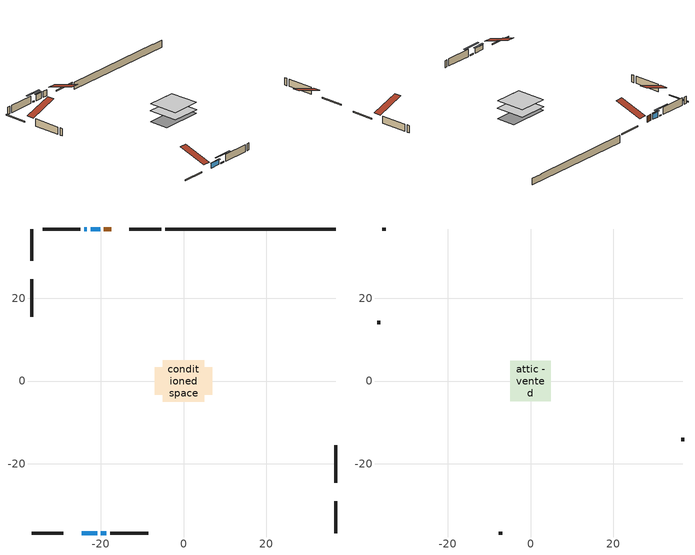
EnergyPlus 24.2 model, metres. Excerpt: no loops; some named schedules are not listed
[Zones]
conditioned space
 floor adiabatic (AdiabaticFloorConstruction): -5.05,-5.05 -5.05,5.05 5.05,5.05 5.05,-5.05 z0.31
 floor foundation (Slab1 construction): -6.99,-3.33 -6.99,3.33 6.99,3.33 6.99,-3.33 z-2.13
 wall outside (RimJoist1 construction): -5.4,36.78 -13.13,36.78 / -36.78,-36.78 -29.05,-36.78 / -36.78,36.78 -36.78,29.05 / 36.78,-36.78 36.78,-29.05 z0.31:0.61
 wall outside (AdiabaticWallConstruction 1): -17.53,36.78 -19.24,36.78 z0.31:2.34
 wall outside (AdiabaticWallConstruction): -20.17,36.78 -22.44,36.78 z0.31:2.3; -24.65,-36.78 -20.92,-36.78 z0.31:1.95; -23.36,36.78 -24.05,36.78 / -19.99,-36.78 -18.63,-36.78 z0.31:0.61
 wall outside (Wall1 construction): -24.97,36.78 -34.11,36.78 / -17.71,-36.78 -8.57,-36.78 / -36.78,24.65 -36.78,15.51 / 36.78,-24.65 36.78,-15.51 z0.31:2.75
 wall foundation (FoundationWall1 construction): -4.47,36.78,-2.13 -4.47,36.78,0.31 32.66,36.78,0.31 32.66,36.78,0.16 36.78,36.78,0.16 36.78,36.78,-2.13
 window (WindowConstruction): -20.17,36.78 -22.44,36.78 z0.31:2.3
 window (WindowConstruction 1): -24.65,-36.78 -20.92,-36.78 z0.31:1.95
 window (WindowConstruction 2): -23.37,36.78 -24.04,36.78 z0.31:0.61
 window (WindowConstruction 3): -19.99,-36.78 -18.64,-36.78 z0.31:0.61
 door (Door): -17.53,36.78 -19.24,36.78 z0.31:2.34
 ceiling adiabatic (AdiabaticFloorConstruction): 5.05,-5.05 5.05,5.05 -5.05,5.05 -5.05,-5.05 z0.31
attic - vented
 floor to conditioned space (Floor1 construction Reversed): -4.96,-4.96 -4.96,4.96 4.96,4.96 4.96,-4.96 z2.75
 wall outside (Wall2 construction): -35.04,36.78 -35.85,36.78 / -7.64,-36.78 -6.83,-36.78 / -36.78,14.58 -36.78,13.77 / 36.78,-14.58 36.78,-13.77 z0.31:2.75
 roof outside (Roof1 construction): -16.6,36.78,2.75 -16.6,27.13,5.97 -14.06,27.13,5.97 -14.06,36.78,2.75; -25.58,-36.78,2.75 -25.58,-27.13,5.97 -28.12,-27.13,5.97 -28.12,-36.78,2.75; -36.78,25.58,2.75 -27.13,25.58,5.97 -27.13,28.12,5.97 -36.78,28.12,2.75; 36.78,-25.58,2.75 27.13,-25.58,5.97 27.13,-28.12,5.97 36.78,-28.12,2.75
shading: -22.64,36.78 -19.97,36.78 -19.97,37.19 -22.64,37.19 z2.5; -20.72,-36.78 -24.85,-36.78 -24.85,-37.19 -20.72,-37.19 z2.15; -26.68,36.78 -20.73,36.78 -20.73,37.19 -26.68,37.19 z3.25; -16,-36.78 -22.63,-36.78 -22.63,-37.19 -16,-37.19 z3.25
[Building]
Building 1: Terrain=Suburbs
[Site:Location]
Winnipeg Intl AP_MB: Latitude {deg}=49.91; Longitude {deg}=-97.24; Time Zone {hr}=-6; Elevation {m}=239; Keep Site Location Information=Yes
[Site:GroundTemperature:Shallow]
-2.46526, -5.11642, -5.32873, -4.07063, 0.979979, 6.00706, 10.3653, 13.1261, 13.3606, 11.1152, 6.8681, 1.99523
[Site:WaterMainsTemperature]
Calculation Method=Schedule; Temperature Schedule=mains temperature schedule
[Material] Roughness=Rough; Thermal Absorptance=0.9
Name | Thickness {m} | Conductivity {W/m-K} | Density {kg/m3} | Specific Heat {J/kg-K} | Solar Absorptance | Visible Absorptance
asphalt or fiberglass shingles | 0.00635 | 0.162714 | 1121.4 | 1465.45 | 0.84 | 0.84
ceiling loosefill ins | 0.338667 | 0.0480833 | 16.02 | 1046.75 | 0.7 | 0.7
ceiling stud and cavity | 0.1397 | 1.14976 | 65.682 | 1177.47 | 0.7 | 0.7
concrete 4.0 in. | 0.1016 | 1.803125 | 2242.8 | 837.4 | 0.7 | 0.7
concrete 8.0 in. | 0.2032 | 1.803125 | 2242.8 | 837.4 | 0.7 | 0.7
door material | 0.04445 | 0.053851 | 512.64 | 1214.23 | 0.7 | 0.7
exterior vertical ins | 0.0460229 | 0.029427 | 32.04 | 1214.23 | 0.7 | 0.7
floor covering | 0.0127 | 0.0433444 | 54.468 | 1339.84 | 0.6 | 0.6
floor rigid ins; wall rigid ins 1 | 0.512978 | 0.029427 | 32.04 | 1214.23 | 0.7 | 0.7
floor stud and cavity | 0.1397 | 1.75129 | 37.0049 | 1207.88 | 0.7 | 0.7
furniture material conditioned space 1 | 0.1524 | 0.115458 | 640.8 | 1214.23 | 0.6 | 0.6
gypsum board | 0.0127 | 0.160291 | 801 | 837.4 | 0.6 | 0.6
gypsum board 1 | 0.0127 | 0.160291 | 801 | 837.4 | 0.7 | 0.7
osb sheathing 0.5 in. | 0.0127 | 0.115458 | 512.64 | 1214.23 | 0.7 | 0.7
osb sheathing 0.75 in. | 0.01905 | 0.115458 | 512.64 | 1214.23 | 0.7 | 0.7
osb sheathing 2.0 in. | 0.0508 | 0.115458 | 512.64 | 1214.23 | 0.7 | 0.7
rim joist stud and cavity | 0.0508 | 0.029095 | 125.044 | 1163.47 | 0.6 | 0.6
wall rigid ins | 0.051816 | 0.029427 | 32.04 | 1214.23 | 0.7 | 0.7
wall stud and cavity | 0.1397 | 0.217966 | 139.0536 | 1170.24 | 0.7 | 0.7
wall stud and cavity 1 | 0.0889 | 6.1454 | 50.32683 | 1063.81 | 0.6 | 0.6
wall stud and cavity 2 | 0.0889 | 0.380278 | 52.3479 | 1209.89 | 0.7 | 0.7
wall stud and cavity 3 | 0.0889 | 0.391764 | 83.0341 | 1211.67 | 0.7 | 0.7
wood siding | 0.0254 | 0.102417 | 544.68 | 1172.36 | 0.4 | 0.4
wood siding 1 | 0.00254 | 0.102417 | 544.68 | 1172.36 | 0.4 | 0.4
wood siding 2; wood siding 3; wood siding 4 | 0.0254 | 0.102417 | 544.68 | 1172.36 | 0.7 | 0.7
[WindowMaterial:SimpleGlazingSystem]
Name | U-Factor {W/m2-K} | Solar Heat Gain Coefficient
WindowMaterial | 1.654 | 0.59
WindowMaterial 1 | 1.69602 | 0.58
WindowMaterial 2 | 2.44211 | 0.37
[Construction]
AdiabaticFloorConstruction: floor stud and cavity, floor rigid ins, osb sheathing 0.75 in., floor covering
AdiabaticWallConstruction: wood siding 3, wall rigid ins 1, wall stud and cavity 2, gypsum board
AdiabaticWallConstruction 1: wood siding 4, wall rigid ins 1, wall stud and cavity 2, gypsum board
Door: door material
Floor1 construction Reversed: gypsum board, ceiling stud and cavity, ceiling loosefill ins
FoundationWall1 construction: concrete 8.0 in., gypsum board 1
furniture construction conditioned space 1: furniture material conditioned space 1
PartitionWallConstruction: gypsum board, wall stud and cavity 3, gypsum board
RimJoist1 construction: wood siding 2, osb sheathing 2.0 in., rim joist stud and cavity
Roof1 construction: asphalt or fiberglass shingles
Slab1 construction: concrete 4.0 in.
Wall1 construction: wood siding, wall rigid ins, osb sheathing 0.5 in., wall stud and cavity, gypsum board
Wall2 construction: wood siding 1, wall stud and cavity 1
WindowConstruction: WindowMaterial
WindowConstruction 1: WindowMaterial 1
WindowConstruction 2; WindowConstruction 3: WindowMaterial 2
[Zone] Multiplier=1; Part of Total Floor Area=Yes
Name | Volume {m3}
attic - vented | 51.3429
conditioned space | 487.7
[Space]
Name | Zone | Volume {m3}
attic - vented 1 | attic - vented | 51.3429
conditioned space 1 | conditioned space | 487.7
[ZoneInfiltration:EffectiveLeakageArea]
infil attic - vented 1: Zone or Space=attic - vented 1; Schedule=Always On Discrete; Effective Air Leakage Area {cm2}=3275.67; Stack Coefficient=0.000393369; Wind Coefficient=1.34005e-05
[ZoneMixing]
whole house fan mix: Zone or Space=attic - vented; Schedule=Always On Continuous; Design Flow Rate Calculation Method=Flow/Zone; Design Flow Rate {m3/s}=0; Source Zone or Space=conditioned space
[SurfaceProperty:ExposedFoundationPerimeter]
Slab1: Exposed Perimeter Calculation Method=TotalExposedPerimeter; Total Exposed Perimeter {m}=41.251
[InternalMass] Zone or ZoneList=conditioned space; Space or SpaceList=conditioned space 1
Name | Construction | Surface Area {m2}
furniture mass conditioned space 1 | furniture construction conditioned space 1 | 78.04
partition wall mass | PartitionWallConstruction | 195.1
[Lights]
interior lighting: Zone or ZoneList or Space or SpaceList=conditioned space 1; Schedule=interior lighting schedule; Design Level Calculation Method=LightingLevel; Lighting Level {W}=343.2; Return Air Fraction=0; Fraction Radiant=0.6; Fraction Visible=0.2; Fraction Replaceable=1
[People]
occupants: Zone or ZoneList or Space or SpaceList=conditioned space 1; Number of People Schedule=occupants schedule; Number of People Calculation Method=People; Number of People=3; Fraction Radiant=0.314171; Sensible Heat Fraction=0.56303; Activity Level Schedule=occupants activity schedule; Carbon Dioxide Generation Rate {m3/s-W}=0; Enable ASHRAE 55 Comfort Warnings=No; Mean Radiant Temperature Calculation Type=EnclosureAveraged
[ElectricEquipment] Zone or ZoneList or Space or SpaceList=conditioned space 1; Design Level Calculation Method=EquipmentLevel
Name | Schedule | Design Level {W} | Fraction Latent | Fraction Radiant | Fraction Lost
clothes dryer | clothes dryer schedule | 140.772 | 0.015 | 0.081 | 0.85
clothes washer | clothes washer schedule | 32.1985 | 0.03 | 0.162 | 0.7
cooking range | cooking range schedule | 215.147 | 0.08 | 0.432 | 0.2
dishwasher | dishwasher schedule | 66.8632 | 0.3 | 0.18 | 0.4
fridge | fridge schedule | 72.9452 | 0 | 0.6 | 0
mech vent house fan | mech vent house fan schedule | 10 | 0 | 0 | 1
mech vent house fan cfis | mech vent house fan cfis schedule | 0 | 0 | 0 | 0
misc plug loads | misc plug loads schedule | 494.7 | 0.045 | 0.513 | 0.1
whole house fan | Always On Discrete | 0 | 0 | 0 | 1
[OtherEquipment] Zone or ZoneList or Space or SpaceList=conditioned space 1; Design Level Calculation Method=EquipmentLevel
Name | Fuel Type | Schedule | Design Level {W} | Fraction Latent | Fraction Radiant | Fraction Lost
clothes dryer 1 | Electricity | clothes dryer schedule | 0 | 0.015 | 0.081 | 0.85
cooking range 1 | Electricity | cooking range schedule | 0 | 0.08 | 0.432 | 0.2
general water use latent | None | general water use schedule | 62.594 | 1 | 0 | 0
general water use sensible | None | general water use schedule | -61.6891 | 0 | 0.6 | 0
mech vent house fan latent load | None | Always On Discrete | 0 | 1 | 0 | 0
mech vent house fan sensible load | None | Always On Discrete | 0 | 0 | 0 | 0
water heater energy adjustment1 | NaturalGas | Always On Discrete | 0.01 | 0 | 0 | 1
[ZoneInfiltration:DesignFlowRate] Zone or ZoneList or Space or SpaceList=conditioned space 1; Schedule=Always On Discrete; Design Flow Rate Calculation Method=Flow/Zone; Design Flow Rate {m3/s}=0
infil flow; natural vent flow; whole house fan flow
[AvailabilityManager:Scheduled]
central ac and furnace airloop Availability Manager: Schedule=Always On Discrete
[Foundation:Kiva]
Foundation Kiva 1: Initial Indoor Air Temperature {C}=21; Wall Height Above Grade {m}=0.309982; Wall Depth Below Slab {m}=0.2032; Custom Block Material Name 1=exterior vertical ins; Custom Block Depth 1 {m}=2.43998; Custom Block X Position 1 {m}=0.2159; Custom Block Z Position 1 {m}=0
[Foundation:Kiva:Settings]
Soil Conductivity {W/m-K}=0.849921; Soil Density {kg/m3}=1842.3; Soil Specific Heat {J/kg-K}=418.7; Ground Solar Absorptivity=0.9; Ground Thermal Absorptivity=0.9; Ground Surface Roughness {m}=0.03; Far-Field Width {m}=40; Deep-Ground Boundary Condition=ZeroFlux; Deep-Ground Depth {m}=40; Minimum Cell Dimension {m}=0.2; Maximum Cell Growth Coefficient=3; Simulation Timestep=Timestep
[Exterior:Lights]
exterior lighting: Schedule=exterior lighting schedule; Design Level {W}=75.6
[EnergyManagementSystem:GlobalVariable]
central_ac_and_furnace_airloop_Fan_RTF
infil_program_Qfan
infil_program_Qinf
natural_vent_program_Qnv
natural_vent_program_Qwhf
[EnergyManagementSystem:Sensor]
Name | Output:Variable or Output:Meter Index Key | Output:Variable or Output:Meter
airflow_gain | infil flow | Infiltration Sensible Heat Gain Energy
airflow_gain_1 | natural vent flow | Infiltration Sensible Heat Gain Energy
airflow_gain_2 | whole house fan flow | Infiltration Sensible Heat Gain Energy
airflow_loss | infil flow | Infiltration Sensible Heat Loss Energy
airflow_loss_1 | natural vent flow | Infiltration Sensible Heat Loss Energy
airflow_loss_2 | whole house fan flow | Infiltration Sensible Heat Loss Energy
clg_load_cond |  | Cooling:EnergyTransfer:Zone:CONDITIONED SPACE
clg_sp_s; clg_sp_s_1 | cooling setpoint | Schedule Value
clothes_dryer_exhaust_0_sch_s | clothes dryer exhaust 0 schedule | Schedule Value
cool_season | cooling season schedule | Schedule Value
htg_load_cond |  | Heating:EnergyTransfer:Zone:CONDITIONED SPACE
htg_sp_s; htg_sp_s_1 | heating setpoint | Schedule Value
ig_ee_conv | clothes dryer | Electric Equipment Convective Heating Energy
ig_ee_conv_2 | cooking range | Electric Equipment Convective Heating Energy
ig_ee_conv_4 | fridge | Electric Equipment Convective Heating Energy
ig_ee_conv_5 | misc plug loads | Electric Equipment Convective Heating Energy
ig_ee_conv_6 | whole house fan | Electric Equipment Convective Heating Energy
ig_ee_rad | clothes dryer | Electric Equipment Radiant Heating Energy
ig_ee_rad_2 | cooking range | Electric Equipment Radiant Heating Energy
ig_ee_rad_4 | fridge | Electric Equipment Radiant Heating Energy
ig_ee_rad_5 | misc plug loads | Electric Equipment Radiant Heating Energy
ig_ee_rad_6 | whole house fan | Electric Equipment Radiant Heating Energy
ig_lgt_conv | interior lighting | Lights Convective Heating Energy
ig_lgt_rad | interior lighting | Lights Radiant Heating Energy
ig_lgt_vis | interior lighting | Lights Visible Radiation Heating Energy
ig_oe_conv | clothes dryer 1 | Other Equipment Convective Heating Energy
ig_oe_conv_1 | cooking range 1 | Other Equipment Convective Heating Energy
ig_oe_conv_2 | general water use latent | Other Equipment Convective Heating Energy
ig_oe_conv_3 | general water use sensible | Other Equipment Convective Heating Energy
ig_oe_conv_4 | water heater energy adjustment1 | Other Equipment Convective Heating Energy
ig_oe_rad | clothes dryer 1 | Other Equipment Radiant Heating Energy
ig_oe_rad_1 | cooking range 1 | Other Equipment Radiant Heating Energy
ig_oe_rad_2 | general water use latent | Other Equipment Radiant Heating Energy
ig_oe_rad_3 | general water use sensible | Other Equipment Radiant Heating Energy
ig_oe_rad_4 | water heater energy adjustment1 | Other Equipment Radiant Heating Energy
ig_ppl_conv | occupants | People Convective Heating Energy
ig_ppl_rad | occupants | People Radiant Heating Energy
im_conv | furniture mass conditioned space 1 | Surface Inside Face Convection Heat Gain Energy
im_conv_1 | partition wall mass | Surface Inside Face Convection Heat Gain Energy
im_ig | furniture mass conditioned space 1 | Surface Inside Face Internal Gains Radiation Heat Gain Energy
im_ig_1 | partition wall mass | Surface Inside Face Internal Gains Radiation Heat Gain Energy
im_lgt | furniture mass conditioned space 1 | Surface Inside Face Lights Radiation Heat Gain Energy
im_lgt_1 | partition wall mass | Surface Inside Face Lights Radiation Heat Gain Energy
im_sol | furniture mass conditioned space 1 | Surface Inside Face Solar Radiation Heat Gain Energy
im_sol_1 | partition wall mass | Surface Inside Face Solar Radiation Heat Gain Energy
im_surf | furniture mass conditioned space 1 | Surface Inside Face Net Surface Thermal Radiation Heat Gain Energy
im_surf_1 | partition wall mass | Surface Inside Face Net Surface Thermal Radiation Heat Gain Energy
mv_conv | mech vent house fan | Electric Equipment Convective Heating Energy
mv_conv_1 | mech vent house fan cfis | Electric Equipment Convective Heating Energy
mv_conv_2 | mech vent house fan latent load | Other Equipment Convective Heating Energy
mv_conv_3 | mech vent house fan sensible load | Other Equipment Convective Heating Energy
mv_rad | mech vent house fan | Electric Equipment Radiant Heating Energy
mv_rad_1 | mech vent house fan cfis | Electric Equipment Radiant Heating Energy
mv_rad_2 | mech vent house fan latent load | Other Equipment Radiant Heating Energy
mv_rad_3 | mech vent house fan sensible load | Other Equipment Radiant Heating Energy
natural_vent_s | natural vent schedule | Schedule Value
out_pb_s |  | Site Outdoor Air Barometric Pressure
out_wt_s |  | Site Outdoor Air Humidity Ratio
site_vw_s |  | Site Wind Speed
ss_back_out | Window1 | Surface Window Shortwave from Zone Back Out Window Heat Transfer Rate
ss_back_out_1 | Window2 | Surface Window Shortwave from Zone Back Out Window Heat Transfer Rate
ss_back_out_2 | Window4 | Surface Window Shortwave from Zone Back Out Window Heat Transfer Rate
ss_back_out_3 | Window6 | Surface Window Shortwave from Zone Back Out Window Heat Transfer Rate
ss_conv | Door1 | Surface Inside Face Convection Heat Gain Energy
ss_conv_1 | Window1 | Surface Inside Face Convection Heat Gain Energy
ss_conv_2 | Window2 | Surface Inside Face Convection Heat Gain Energy
ss_conv_3 | Window4 | Surface Inside Face Convection Heat Gain Energy
ss_conv_4 | Window6 | Surface Inside Face Convection Heat Gain Energy
ss_ig | Door1 | Surface Inside Face Internal Gains Radiation Heat Gain Energy
ss_ig_1 | Window1 | Surface Inside Face Internal Gains Radiation Heat Gain Energy
ss_ig_2 | Window2 | Surface Inside Face Internal Gains Radiation Heat Gain Energy
ss_ig_3 | Window4 | Surface Inside Face Internal Gains Radiation Heat Gain Energy
ss_ig_4 | Window6 | Surface Inside Face Internal Gains Radiation Heat Gain Energy
ss_lgt | Door1 | Surface Inside Face Lights Radiation Heat Gain Energy
ss_sol | Door1 | Surface Inside Face Solar Radiation Heat Gain Energy
ss_surf | Door1 | Surface Inside Face Net Surface Thermal Radiation Heat Gain Energy
ss_surf_1 | Window1 | Surface Inside Face Net Surface Thermal Radiation Heat Gain Energy
ss_surf_2 | Window2 | Surface Inside Face Net Surface Thermal Radiation Heat Gain Energy
ss_surf_3 | Window4 | Surface Inside Face Net Surface Thermal Radiation Heat Gain Energy
ss_surf_4 | Window6 | Surface Inside Face Net Surface Thermal Radiation Heat Gain Energy
ss_trans_in | Window1 | Surface Window Transmitted Solar Radiation Rate
ss_trans_in_1 | Window2 | Surface Window Transmitted Solar Radiation Rate
ss_trans_in_2 | Window4 | Surface Window Transmitted Solar Radiation Rate
ss_trans_in_3 | Window6 | Surface Window Transmitted Solar Radiation Rate
ss_trans_out | Window1 | Surface Inside Face Initial Transmitted Diffuse Transmitted Out Window Solar Radiation Rate
ss_trans_out_1 | Window2 | Surface Inside Face Initial Transmitted Diffuse Transmitted Out Window Solar Radiation Rate
ss_trans_out_2 | Window4 | Surface Inside Face Initial Transmitted Diffuse Transmitted Out Window Solar Radiation Rate
ss_trans_out_3 | Window6 | Surface Inside Face Initial Transmitted Diffuse Transmitted Out Window Solar Radiation Rate
s_conv | Floor1 | Surface Inside Face Convection Heat Gain Energy
s_conv_1 | FoundationWall1 | Surface Inside Face Convection Heat Gain Energy
s_conv_10 | Wall1:180 | Surface Inside Face Convection Heat Gain Energy
s_conv_11 | Wall1:270 | Surface Inside Face Convection Heat Gain Energy
s_conv_12 | Wall1:90 | Surface Inside Face Convection Heat Gain Energy
s_conv_2 | inferred conditioned ceiling | Surface Inside Face Convection Heat Gain Energy
s_conv_3 | inferred conditioned floor | Surface Inside Face Convection Heat Gain Energy
s_conv_4 | RimJoist1:0 | Surface Inside Face Convection Heat Gain Energy
s_conv_5 | RimJoist1:180 | Surface Inside Face Convection Heat Gain Energy
s_conv_6 | RimJoist1:270 | Surface Inside Face Convection Heat Gain Energy
s_conv_7 | RimJoist1:90 | Surface Inside Face Convection Heat Gain Energy
s_conv_8 | Slab1 | Surface Inside Face Convection Heat Gain Energy
s_conv_9 | Wall1:0 | Surface Inside Face Convection Heat Gain Energy
s_ig | Floor1 | Surface Inside Face Internal Gains Radiation Heat Gain Energy
s_ig_1 | FoundationWall1 | Surface Inside Face Internal Gains Radiation Heat Gain Energy
s_ig_10 | Wall1:180 | Surface Inside Face Internal Gains Radiation Heat Gain Energy
s_ig_11 | Wall1:270 | Surface Inside Face Internal Gains Radiation Heat Gain Energy
s_ig_12 | Wall1:90 | Surface Inside Face Internal Gains Radiation Heat Gain Energy
s_ig_2 | inferred conditioned ceiling | Surface Inside Face Internal Gains Radiation Heat Gain Energy
s_ig_3 | inferred conditioned floor | Surface Inside Face Internal Gains Radiation Heat Gain Energy
s_ig_4 | RimJoist1:0 | Surface Inside Face Internal Gains Radiation Heat Gain Energy
s_ig_5 | RimJoist1:180 | Surface Inside Face Internal Gains Radiation Heat Gain Energy
s_ig_6 | RimJoist1:270 | Surface Inside Face Internal Gains Radiation Heat Gain Energy
s_ig_7 | RimJoist1:90 | Surface Inside Face Internal Gains Radiation Heat Gain Energy
s_ig_8 | Slab1 | Surface Inside Face Internal Gains Radiation Heat Gain Energy
s_ig_9 | Wall1:0 | Surface Inside Face Internal Gains Radiation Heat Gain Energy
s_lgt | Floor1 | Surface Inside Face Lights Radiation Heat Gain Energy
s_lgt_1 | FoundationWall1 | Surface Inside Face Lights Radiation Heat Gain Energy
s_lgt_10 | Wall1:180 | Surface Inside Face Lights Radiation Heat Gain Energy
s_lgt_11 | Wall1:270 | Surface Inside Face Lights Radiation Heat Gain Energy
s_lgt_12 | Wall1:90 | Surface Inside Face Lights Radiation Heat Gain Energy
s_lgt_2 | inferred conditioned ceiling | Surface Inside Face Lights Radiation Heat Gain Energy
s_lgt_3 | inferred conditioned floor | Surface Inside Face Lights Radiation Heat Gain Energy
s_lgt_4 | RimJoist1:0 | Surface Inside Face Lights Radiation Heat Gain Energy
s_lgt_5 | RimJoist1:180 | Surface Inside Face Lights Radiation Heat Gain Energy
s_lgt_6 | RimJoist1:270 | Surface Inside Face Lights Radiation Heat Gain Energy
s_lgt_7 | RimJoist1:90 | Surface Inside Face Lights Radiation Heat Gain Energy
s_lgt_8 | Slab1 | Surface Inside Face Lights Radiation Heat Gain Energy
s_lgt_9 | Wall1:0 | Surface Inside Face Lights Radiation Heat Gain Energy
s_sol | Floor1 | Surface Inside Face Solar Radiation Heat Gain Energy
s_sol_1 | FoundationWall1 | Surface Inside Face Solar Radiation Heat Gain Energy
s_sol_10 | Wall1:180 | Surface Inside Face Solar Radiation Heat Gain Energy
s_sol_11 | Wall1:270 | Surface Inside Face Solar Radiation Heat Gain Energy
s_sol_12 | Wall1:90 | Surface Inside Face Solar Radiation Heat Gain Energy
s_sol_2 | inferred conditioned ceiling | Surface Inside Face Solar Radiation Heat Gain Energy
s_sol_3 | inferred conditioned floor | Surface Inside Face Solar Radiation Heat Gain Energy
s_sol_4 | RimJoist1:0 | Surface Inside Face Solar Radiation Heat Gain Energy
s_sol_5 | RimJoist1:180 | Surface Inside Face Solar Radiation Heat Gain Energy
s_sol_6 | RimJoist1:270 | Surface Inside Face Solar Radiation Heat Gain Energy
s_sol_7 | RimJoist1:90 | Surface Inside Face Solar Radiation Heat Gain Energy
s_sol_8 | Slab1 | Surface Inside Face Solar Radiation Heat Gain Energy
s_sol_9 | Wall1:0 | Surface Inside Face Solar Radiation Heat Gain Energy
s_surf | Floor1 | Surface Inside Face Net Surface Thermal Radiation Heat Gain Energy
s_surf_1 | FoundationWall1 | Surface Inside Face Net Surface Thermal Radiation Heat Gain Energy
s_surf_10 | Wall1:180 | Surface Inside Face Net Surface Thermal Radiation Heat Gain Energy
s_surf_11 | Wall1:270 | Surface Inside Face Net Surface Thermal Radiation Heat Gain Energy
s_surf_12 | Wall1:90 | Surface Inside Face Net Surface Thermal Radiation Heat Gain Energy
s_surf_2 | inferred conditioned ceiling | Surface Inside Face Net Surface Thermal Radiation Heat Gain Energy
s_surf_3 | inferred conditioned floor | Surface Inside Face Net Surface Thermal Radiation Heat Gain Energy
s_surf_4 | RimJoist1:0 | Surface Inside Face Net Surface Thermal Radiation Heat Gain Energy
s_surf_5 | RimJoist1:180 | Surface Inside Face Net Surface Thermal Radiation Heat Gain Energy
s_surf_6 | RimJoist1:270 | Surface Inside Face Net Surface Thermal Radiation Heat Gain Energy
s_surf_7 | RimJoist1:90 | Surface Inside Face Net Surface Thermal Radiation Heat Gain Energy
s_surf_8 | Slab1 | Surface Inside Face Net Surface Thermal Radiation Heat Gain Energy
s_surf_9 | Wall1:0 | Surface Inside Face Net Surface Thermal Radiation Heat Gain Energy
[EnergyManagementSystem:Actuator]
Name | Actuated Component Unique | Actuated Component Type | Actuated Component Control Type
fridge_schedule_act | fridge schedule | Schedule:Constant | Schedule Value
infil_flow_act | infil flow | Zone Infiltration | Air Exchange Flow Rate
mech_vent_house_fan_cfis_act | mech vent house fan cfis | ElectricEquipment | Electricity Rate
mech_vent_house_fan_latent_load_act | mech vent house fan latent load | OtherEquipment | Power Level
mech_vent_house_fan_sensible_load_act | mech vent house fan sensible load | OtherEquipment | Power Level
natural_vent_flow_act | natural vent flow | Zone Infiltration | Air Exchange Flow Rate
water_heater_ec_adj_act | water heater energy adjustment1 | OtherEquipment | Power Level
whole_house_fan_act | whole house fan | ElectricEquipment | Electricity Rate
whole_house_fan_flow_act | whole house fan flow | Zone Infiltration | Air Exchange Flow Rate
whole_house_fan_mix_act | whole house fan mix | ZoneMixing | Air Exchange Flow Rate
[EnergyManagementSystem:Program]
central_ac_and_furnace_supply_fan_disaggregate_program: Set central_ac_and_furnace_supply_fan_clg = 0; If central_ac_and_furnace_clg_coil_s > 0; Set central_ac_and_furnace_supply_fan_clg = central_ac_and_furnace_supply_fan_s; EndIf
central_ac_and_furnace_supply_fan_disaggregate_program_1: Set central_ac_and_furnace_supply_fan_primary_htg = 0; If central_ac_and_furnace_htg_coil_s > 0; Set central_ac_and_furnace_supply_fan_primary_htg = central_ac_and_furnace_supply_fan_s_1; EndIf
